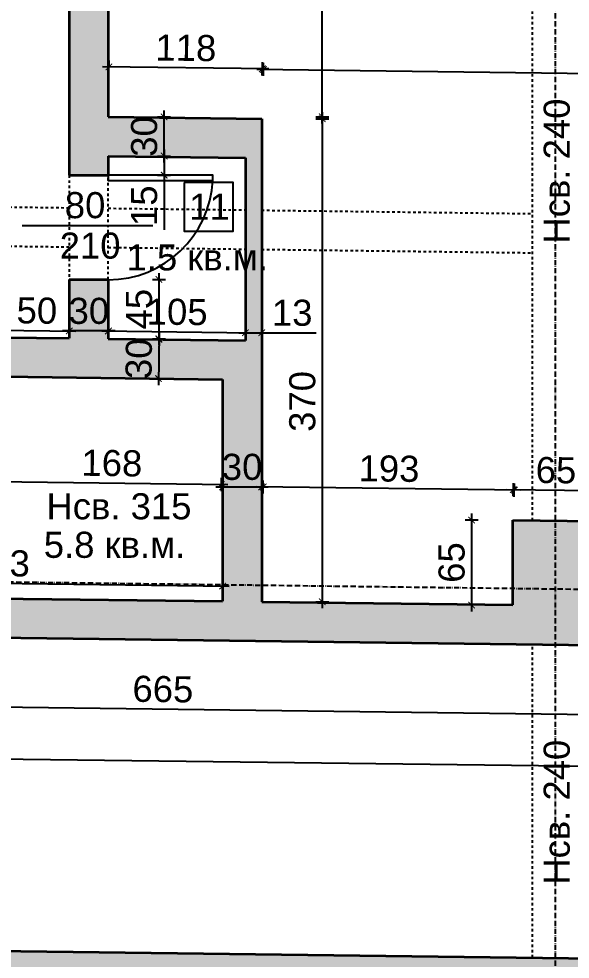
# Model space of a CAD drawing. Header units: inches. Extents: x -72385 to 39588, y -6525 to 66685.
# Drawn here: x -48796 to -48373, y 30176 to 30897 of the extents above; entities that cross this region are included whole.
import ezdxf

# ---------------------------------------------------------------- set-up
doc = ezdxf.new("R2010")
doc.units = ezdxf.units.IN
doc.header["$MEASUREMENT"] = 0
doc.linetypes.add('DashDot', pattern=[0.6, 0.4, -0.1, 0, -0.1])
doc.linetypes.add('Hidden', pattern=[0.4, 0.2, -0.2])
for name, color, linetype, lineweight in [('Врати', 251, 'Continuous', 25), ('Надписи Hсв', 252, 'Continuous', 25), ('Надписи врати', 252, 'Continuous', 25), ('Надписи коти вътрешни', 252, 'Continuous', 25), ('Надписи номера на пом.', 252, 'Continuous', 25), ('Надписи площ', 252, 'Continuous', 25), ('Оси', 252, 'DashDot', 25), ('Пунктир', 253, 'Hidden', 25), ('Разрезни линии', 7, 'Continuous', 35), ('Щрих стени', 254, 'Continuous', 25)]:
    doc.layers.add(name, color=color, linetype=linetype, lineweight=lineweight)
doc.styles.add('Arial Regular', font='arial.ttf')
doc.styles.get("Standard").update_dxf_attribs({"font": 'arial.ttf'})
doc.dimstyles.new('Annotative', dxfattribs={"dimscale": 0, "dimtxt": 20, "dimasz": 5, "dimexe": 5, "dimexo": 5, "dimgap": 5, "dimtad": 1, "dimdec": 0, "dimzin": 0, "dimdsep": 46, "dimtxsty": 'Standard', "dimblk": 'ARCHTICK', "dimcen": 5, "dimdle": 5, "dimadec": 0, "dimazin": 0, "dimtfac": 1, "dimtdec": 0, "dimtofl": 0, "dimtmove": 0, "dimatfit": 3, "dimldrblk": 'ARCHTICK', "dimfxl": 5, "dimfxlon": 1, "dimtolj": 1, "dimtzin": 0, "dimarcsym": 1})

# ---------------------------------------------------------------- blocks, each defined once
blk = doc.blocks.new('_ArchTick')
at = {"color": 0, "linetype": 'ByBlock', "const_width": 0.15}
blk.add_lwpolyline([(-0.5, -0.5), (0.5, 0.5)], dxfattribs=at)
blk = doc.blocks.new('*D4245')
at = {"layer": 'Defpoints', "color": 0, "ltscale": 50, "transparency": 16777216}
for p in [(-51367.34, 30185.32), (-47202.34, 30132.3), (-47203.44, 30045.66)]:
    blk.add_point(p, dxfattribs=at)
at = {"layer": 'Надписи коти вътрешни', "color": 0, "lineweight": -2, "ltscale": 50, "transparency": 16777216}
for p, q in [((-51373.44, 30098.74), (-47198.44, 30045.59)), ((-51368.38, 30103.68), (-51368.5, 30093.68)), ((-47203.38, 30050.66), (-47203.5, 30040.66))]:
    blk.add_line(p, q, dxfattribs=at)
at = {"layer": 'Надписи коти вътрешни', "color": 0, "lineweight": -2, "ltscale": 50, "transparency": 16777216, "xscale": 5, "yscale": 5, "zscale": 5}
for p, rotation in [((-51368.44, 30098.68), 179.2706286525389), ((-47203.44, 30045.66), 359.2706286525388)]:
    blk.add_blockref('_ArchTick', p, dxfattribs=dict(at, rotation=rotation))
at = {"layer": 'Надписи коти вътрешни', "color": 0, "ltscale": 50, "transparency": 16777216, "insert": (-49285.75, 30087.38), "char_height": 20, "attachment_point": 5, "rotation": 359.27063}
blk.add_mtext('\\A1;4165', dxfattribs=at)
blk = doc.blocks.new('*D147')
at = {"layer": 'Defpoints', "color": 0, "ltscale": 50, "transparency": 16777216}
for p in [(-48726.85, 30860.09), (-48727.34, 30821.76), (-48609.84, 30820.27)]:
    blk.add_point(p, dxfattribs=at)
at = {"layer": 'Надписи коти вътрешни', "color": 0, "lineweight": -2, "ltscale": 50, "transparency": 16777216}
for p, q in [((-48726.91, 30855.09), (-48726.79, 30865.09)), ((-48609.41, 30853.6), (-48609.29, 30863.6)), ((-48604.35, 30858.53), (-48731.85, 30860.16))]:
    blk.add_line(p, q, dxfattribs=at)
at = {"layer": 'Надписи коти вътрешни', "color": 0, "lineweight": -2, "ltscale": 50, "transparency": 16777216, "xscale": 5, "yscale": 5, "zscale": 5}
for p, rotation in [((-48726.85, 30860.09), 179.27062865254), ((-48609.35, 30858.6), 359.2706286525401)]:
    blk.add_blockref('_ArchTick', p, dxfattribs=dict(at, rotation=rotation))
at = {"layer": 'Надписи коти вътрешни', "color": 0, "ltscale": 50, "transparency": 16777216, "insert": (-48667.91, 30874.55), "char_height": 20, "attachment_point": 5, "rotation": 359.27063}
blk.add_mtext('\\A1;118', dxfattribs=at)
blk = doc.blocks.new('*D4030')
at = {"layer": 'Defpoints', "color": 0, "ltscale": 50, "transparency": 16777216}
for p in [(-47565.96, 30844.92), (-48609.84, 30750.26), (-47567.34, 30736.99)]:
    blk.add_point(p, dxfattribs=at)
at = {"layer": 'Надписи коти вътрешни', "color": 0, "lineweight": -2, "ltscale": 50, "transparency": 16777216}
for p, q in [((-48608.53, 30853.19), (-48608.4, 30863.19)), ((-48613.46, 30858.25), (-47560.96, 30844.85)), ((-47566.03, 30839.92), (-47565.9, 30849.91))]:
    blk.add_line(p, q, dxfattribs=at)
at = {"layer": 'Надписи коти вътрешни', "color": 0, "lineweight": -2, "ltscale": 50, "transparency": 16777216, "xscale": 5, "yscale": 5, "zscale": 5}
for p, rotation in [((-48608.46, 30858.19), 179.2706286525388), ((-47565.96, 30844.92), 359.2706286525388)]:
    blk.add_blockref('_ArchTick', p, dxfattribs=dict(at, rotation=rotation))
at = {"layer": 'Надписи коти вътрешни', "color": 0, "ltscale": 50, "transparency": 16777216, "insert": (-48087.02, 30866.77), "char_height": 20, "attachment_point": 5, "rotation": 359.27063}
blk.add_mtext('\\A1;1043', dxfattribs=at)
blk = doc.blocks.new('*D7154')
at = {"layer": 'Defpoints', "color": 0, "ltscale": 50, "transparency": 16777216}
for p in [(-48609.84, 30820.27), (-48609.84, 30450.24), (-48563.39, 30450.24)]:
    blk.add_point(p, dxfattribs=at)
at = {"layer": 'Надписи коти вътрешни', "color": 0, "lineweight": -2, "ltscale": 50, "transparency": 16777216}
for p, q in [((-48568.39, 30820.27), (-48558.39, 30820.27)), ((-48563.39, 30825.27), (-48563.39, 30445.24)), ((-48568.39, 30450.24), (-48558.39, 30450.24))]:
    blk.add_line(p, q, dxfattribs=at)
at = {"layer": 'Надписи коти вътрешни', "color": 0, "lineweight": -2, "ltscale": 50, "transparency": 16777216, "xscale": 5, "yscale": 5, "zscale": 5}
for p, rotation in [((-48563.39, 30820.27), 90), ((-48563.39, 30450.24), 270)]:
    blk.add_blockref('_ArchTick', p, dxfattribs=dict(at, rotation=rotation))
at = {"layer": 'Надписи коти вътрешни', "color": 0, "ltscale": 50, "transparency": 16777216, "insert": (-48578.61, 30603.73), "char_height": 20, "attachment_point": 5, "rotation": 90}
blk.add_mtext('\\A1;370', dxfattribs=at)
blk = doc.blocks.new('*D7151')
at = {"layer": 'Defpoints', "color": 0, "ltscale": 50, "transparency": 16777216}
for p in [(-48807.34, 30652.77), (-48757.27, 30657.72), (-48757.34, 30652.13)]:
    blk.add_point(p, dxfattribs=at)
at = {"layer": 'Надписи коти вътрешни', "color": 0, "lineweight": -2, "ltscale": 50, "transparency": 16777216}
for p, q in [((-48807.27, 30657.77), (-48807.2, 30663.36)), ((-48757.27, 30657.13), (-48757.2, 30662.72)), ((-48812.27, 30658.42), (-48752.27, 30657.66))]:
    blk.add_line(p, q, dxfattribs=at)
at = {"layer": 'Надписи коти вътрешни', "color": 0, "lineweight": -2, "ltscale": 50, "transparency": 16777216, "xscale": 5, "yscale": 5, "zscale": 5}
for p, rotation in [((-48807.27, 30658.36), 179.2706286525423), ((-48757.27, 30657.72), 359.2706286525423)]:
    blk.add_blockref('_ArchTick', p, dxfattribs=dict(at, rotation=rotation))
at = {"layer": 'Надписи коти вътрешни', "color": 0, "ltscale": 50, "transparency": 16777216, "insert": (-48782.07, 30673.25), "char_height": 20, "attachment_point": 5, "rotation": 359.27063}
blk.add_mtext('\\A1;50', dxfattribs=at)
blk = doc.blocks.new('*D4026')
at = {"layer": 'Defpoints', "color": 0, "ltscale": 50, "transparency": 16777216}
for p in [(-48727.34, 30697.14), (-48727.34, 30651.75), (-48688.57, 30651.75)]:
    blk.add_point(p, dxfattribs=at)
at = {"layer": 'Надписи коти вътрешни', "color": 0, "lineweight": -2, "ltscale": 50, "transparency": 16777216}
for p, q in [((-48693.57, 30697.14), (-48683.57, 30697.14)), ((-48688.57, 30702.14), (-48688.57, 30646.75)), ((-48693.57, 30651.75), (-48683.57, 30651.75))]:
    blk.add_line(p, q, dxfattribs=at)
at = {"layer": 'Надписи коти вътрешни', "color": 0, "lineweight": -2, "ltscale": 50, "transparency": 16777216, "xscale": 5, "yscale": 5, "zscale": 5}
for p, rotation in [((-48688.57, 30697.14), 90), ((-48688.57, 30651.75), 270)]:
    blk.add_blockref('_ArchTick', p, dxfattribs=dict(at, rotation=rotation))
at = {"layer": 'Надписи коти вътрешни', "color": 0, "ltscale": 50, "transparency": 16777216, "insert": (-48703.74, 30674.44), "char_height": 20, "attachment_point": 5, "rotation": 90}
blk.add_mtext('\\A1;45', dxfattribs=at)
blk = doc.blocks.new('*D4250')
at = {"layer": 'Defpoints', "color": 0, "ltscale": 50, "transparency": 16777216}
for p in [(-48727.34, 30791.76), (-48727.34, 30777.14), (-48684.59, 30777.14)]:
    blk.add_point(p, dxfattribs=at)
at = {"layer": 'Надписи коти вътрешни', "color": 0, "lineweight": -2, "ltscale": 50, "transparency": 16777216}
for p, q in [((-48684.59, 30796.76), (-48684.59, 30777.14)), ((-48689.59, 30791.76), (-48679.59, 30791.76)), ((-48689.59, 30777.14), (-48679.59, 30777.14)), ((-48684.59, 30777.14), (-48684.59, 30735.22))]:
    blk.add_line(p, q, dxfattribs=at)
at = {"layer": 'Надписи коти вътрешни', "color": 0, "lineweight": -2, "ltscale": 50, "transparency": 16777216, "xscale": 5, "yscale": 5, "zscale": 5}
for p, rotation in [((-48684.59, 30791.76), 89.99206027950532), ((-48684.59, 30777.14), 269.9920602795054)]:
    blk.add_blockref('_ArchTick', p, dxfattribs=dict(at, rotation=rotation))
at = {"layer": 'Надписи коти вътрешни', "color": 0, "ltscale": 50, "transparency": 16777216, "insert": (-48699.8, 30753.68), "char_height": 20, "attachment_point": 5, "rotation": 89.99206}
blk.add_mtext('\\A1;15', dxfattribs=at)
blk = doc.blocks.new('*D4251')
at = {"layer": 'Defpoints', "color": 0, "ltscale": 50, "transparency": 16777216}
for p in [(-48622.26, 30656.39), (-48727.34, 30651.75), (-48622.34, 30650.41)]:
    blk.add_point(p, dxfattribs=at)
at = {"layer": 'Надписи коти вътрешни', "color": 0, "lineweight": -2, "ltscale": 50, "transparency": 16777216}
for p, q in [((-48727.27, 30656.75), (-48727.2, 30662.72)), ((-48622.27, 30655.41), (-48622.2, 30661.39)), ((-48732.26, 30657.79), (-48617.26, 30656.32))]:
    blk.add_line(p, q, dxfattribs=at)
at = {"layer": 'Надписи коти вътрешни', "color": 0, "lineweight": -2, "ltscale": 50, "transparency": 16777216, "xscale": 5, "yscale": 5, "zscale": 5}
for p, rotation in [((-48727.26, 30657.72), 179.2706286525382), ((-48622.26, 30656.39), 359.2706286525382)]:
    blk.add_blockref('_ArchTick', p, dxfattribs=dict(at, rotation=rotation))
at = {"layer": 'Надписи коти вътрешни', "color": 0, "ltscale": 50, "transparency": 16777216, "insert": (-48674.57, 30672.26), "char_height": 20, "attachment_point": 5, "rotation": 359.27063}
blk.add_mtext('\\A1;105', dxfattribs=at)
blk = doc.blocks.new('*D149')
at = {"layer": 'Defpoints', "color": 0, "ltscale": 50, "transparency": 16777216}
for p in [(-48727.34, 31031.78), (-48563.39, 31031.78), (-48727.34, 30821.76)]:
    blk.add_point(p, dxfattribs=at)
at = {"layer": 'Надписи коти вътрешни', "color": 0, "lineweight": -2, "ltscale": 50, "transparency": 16777216}
for p, q in [((-48563.39, 30816.76), (-48563.39, 31036.78)), ((-48568.39, 31031.78), (-48558.39, 31031.78)), ((-48568.39, 30821.76), (-48558.39, 30821.76))]:
    blk.add_line(p, q, dxfattribs=at)
at = {"layer": 'Надписи коти вътрешни', "color": 0, "lineweight": -2, "ltscale": 50, "transparency": 16777216, "xscale": 5, "yscale": 5, "zscale": 5}
for p, rotation in [((-48563.39, 31031.78), 90), ((-48563.39, 30821.76), 270)]:
    blk.add_blockref('_ArchTick', p, dxfattribs=dict(at, rotation=rotation))
at = {"layer": 'Надписи коти вътрешни', "color": 0, "ltscale": 50, "transparency": 16777216, "insert": (-48578.61, 30926.77), "char_height": 20, "attachment_point": 5, "rotation": 90}
blk.add_mtext('\\A1;210', dxfattribs=at)
blk = doc.blocks.new('*D4254')
at = {"layer": 'Defpoints', "color": 0, "ltscale": 50, "transparency": 16777216}
for p in [(-48639.69, 30462.29), (-48982.34, 30454.98), (-48639.84, 30450.62)]:
    blk.add_point(p, dxfattribs=at)
at = {"layer": 'Надписи коти вътрешни', "color": 0, "lineweight": -2, "ltscale": 50, "transparency": 16777216}
for p, q in [((-48987.19, 30466.71), (-48634.69, 30462.23)), ((-48982.25, 30461.65), (-48982.13, 30471.65)), ((-48639.75, 30457.29), (-48639.63, 30467.29))]:
    blk.add_line(p, q, dxfattribs=at)
at = {"layer": 'Надписи коти вътрешни', "color": 0, "lineweight": -2, "ltscale": 50, "transparency": 16777216, "xscale": 5, "yscale": 5, "zscale": 5}
for p, rotation in [((-48982.19, 30466.65), 179.2706286525398), ((-48639.69, 30462.29), 359.2706286525399)]:
    blk.add_blockref('_ArchTick', p, dxfattribs=dict(at, rotation=rotation))
at = {"layer": 'Надписи коти вътрешни', "color": 0, "ltscale": 50, "transparency": 16777216, "insert": (-48810.75, 30479.69), "char_height": 20, "attachment_point": 5, "rotation": 359.27063}
blk.add_mtext('\\A1;343', dxfattribs=at)
blk = doc.blocks.new('*D4029')
at = {"layer": 'Defpoints', "color": 0, "ltscale": 50, "transparency": 16777216}
for p in [(-48807.72, 30622.77), (-48639.84, 30620.63), (-48640.86, 30540.1)]:
    blk.add_point(p, dxfattribs=at)
at = {"layer": 'Надписи коти вътрешни', "color": 0, "lineweight": -2, "ltscale": 50, "transparency": 16777216}
for p, q in [((-48808.68, 30547.23), (-48808.81, 30537.23)), ((-48640.8, 30545.09), (-48640.93, 30535.1)), ((-48813.74, 30542.3), (-48635.86, 30540.03))]:
    blk.add_line(p, q, dxfattribs=at)
at = {"layer": 'Надписи коти вътрешни', "color": 0, "lineweight": -2, "ltscale": 50, "transparency": 16777216, "xscale": 5, "yscale": 5, "zscale": 5}
for p, rotation in [((-48808.74, 30542.23), 179.2706286525382), ((-48640.86, 30540.1), 359.2706286525382)]:
    blk.add_blockref('_ArchTick', p, dxfattribs=dict(at, rotation=rotation))
at = {"layer": 'Надписи коти вътрешни', "color": 0, "ltscale": 50, "transparency": 16777216, "insert": (-48724.61, 30556.37), "char_height": 20, "attachment_point": 5, "rotation": 359.27063}
blk.add_mtext('\\A1;168', dxfattribs=at)
blk = doc.blocks.new('*D4014')
at = {"layer": 'Defpoints', "color": 0, "ltscale": 50, "transparency": 16777216}
for p in [(-49017.34, 30425.42), (-48352.72, 30416.96), (-48353.4, 30363.74)]:
    blk.add_point(p, dxfattribs=at)
at = {"layer": 'Надписи коти вътрешни', "color": 0, "lineweight": -2, "ltscale": 50, "transparency": 16777216}
for p, q in [((-49023.01, 30372.27), (-48348.4, 30363.68)), ((-49017.95, 30377.2), (-49018.08, 30367.2)), ((-48353.33, 30368.74), (-48353.46, 30358.74))]:
    blk.add_line(p, q, dxfattribs=at)
at = {"layer": 'Надписи коти вътрешни', "color": 0, "lineweight": -2, "ltscale": 50, "transparency": 16777216, "xscale": 5, "yscale": 5, "zscale": 5}
for p, rotation in [((-49018.01, 30372.2), 179.2706286525355), ((-48353.4, 30363.74), 359.2706286525356)]:
    blk.add_blockref('_ArchTick', p, dxfattribs=dict(at, rotation=rotation))
at = {"layer": 'Надписи коти вътрешни', "color": 0, "ltscale": 50, "transparency": 16777216, "insert": (-48685.51, 30383.18), "char_height": 20, "attachment_point": 5, "rotation": 359.27063}
blk.add_mtext('\\A1;665', dxfattribs=at)
blk = doc.blocks.new('*D4256')
at = {"layer": 'Defpoints', "color": 0, "ltscale": 50, "transparency": 16777216}
for p in [(-49017.34, 30425.42), (-47202.34, 30402.32), (-47203.52, 30309.46)]:
    blk.add_point(p, dxfattribs=at)
at = {"layer": 'Надписи коти вътрешни', "color": 0, "lineweight": -2, "ltscale": 50, "transparency": 16777216}
for p, q in [((-49018.46, 30337.56), (-49018.58, 30327.57)), ((-49023.52, 30332.63), (-47198.52, 30309.4)), ((-47203.46, 30314.46), (-47203.58, 30304.46))]:
    blk.add_line(p, q, dxfattribs=at)
at = {"layer": 'Надписи коти вътрешни', "color": 0, "lineweight": -2, "ltscale": 50, "transparency": 16777216, "xscale": 5, "yscale": 5, "zscale": 5}
for p, rotation in [((-49018.52, 30332.57), 179.2706286525383), ((-47203.52, 30309.46), 359.2706286525383)]:
    blk.add_blockref('_ArchTick', p, dxfattribs=dict(at, rotation=rotation))
at = {"layer": 'Надписи коти вътрешни', "color": 0, "ltscale": 50, "transparency": 16777216, "insert": (-48110.83, 30336.22), "char_height": 20, "attachment_point": 5, "rotation": 359.27063}
blk.add_mtext('\\A1;1815', dxfattribs=at)
blk = doc.blocks.new('*D164')
at = {"layer": 'Defpoints', "color": 0, "ltscale": 50, "transparency": 16777216}
for p in [(-48417.34, 30512.79), (-48449.01, 30447.79), (-48417.34, 30447.79)]:
    blk.add_point(p, dxfattribs=at)
at = {"layer": 'Надписи коти вътрешни', "color": 0, "lineweight": -2, "ltscale": 50, "transparency": 16777216}
for p, q in [((-48449.01, 30517.79), (-48449.01, 30442.79)), ((-48444.01, 30512.79), (-48454.01, 30512.79)), ((-48444.01, 30447.79), (-48454.01, 30447.79))]:
    blk.add_line(p, q, dxfattribs=at)
at = {"layer": 'Надписи коти вътрешни', "color": 0, "lineweight": -2, "ltscale": 50, "transparency": 16777216, "xscale": 5, "yscale": 5, "zscale": 5}
for p, rotation in [((-48449.01, 30512.79), 90), ((-48449.01, 30447.79), 270)]:
    blk.add_blockref('_ArchTick', p, dxfattribs=dict(at, rotation=rotation))
at = {"layer": 'Надписи коти вътрешни', "color": 0, "ltscale": 50, "transparency": 16777216, "insert": (-48464.22, 30480.29), "char_height": 20, "attachment_point": 5, "rotation": 90}
blk.add_mtext('\\A1;65', dxfattribs=at)
blk = doc.blocks.new('*D165')
at = {"layer": 'Defpoints', "color": 0, "ltscale": 50, "transparency": 16777216}
for p in [(-48352.04, 30535.32), (-48417.34, 30512.79), (-48352.34, 30511.97)]:
    blk.add_point(p, dxfattribs=at)
at = {"layer": 'Надписи коти вътрешни', "color": 0, "lineweight": -2, "ltscale": 50, "transparency": 16777216}
for p, q in [((-48417.1, 30531.14), (-48416.98, 30541.14)), ((-48352.1, 30530.32), (-48351.98, 30540.32)), ((-48422.04, 30536.21), (-48347.04, 30535.25))]:
    blk.add_line(p, q, dxfattribs=at)
at = {"layer": 'Надписи коти вътрешни', "color": 0, "lineweight": -2, "ltscale": 50, "transparency": 16777216, "xscale": 5, "yscale": 5, "zscale": 5}
for p, rotation in [((-48417.04, 30536.14), 179.270628652543), ((-48352.04, 30535.32), 359.2706286525431)]:
    blk.add_blockref('_ArchTick', p, dxfattribs=dict(at, rotation=rotation))
at = {"layer": 'Надписи коти вътрешни', "color": 0, "ltscale": 50, "transparency": 16777216, "insert": (-48384.35, 30550.94), "char_height": 20, "attachment_point": 5, "rotation": 359.27063}
blk.add_mtext('\\A1;65', dxfattribs=at)
blk = doc.blocks.new('*D166')
at = {"layer": 'Defpoints', "color": 0, "ltscale": 50, "transparency": 16777216}
for p in [(-48608.72, 30538.19), (-48609.84, 30450.24), (-48417.34, 30447.79)]:
    blk.add_point(p, dxfattribs=at)
at = {"layer": 'Надписи коти вътрешни', "color": 0, "lineweight": -2, "ltscale": 50, "transparency": 16777216}
for p, q in [((-48411.22, 30535.68), (-48613.72, 30538.26)), ((-48608.78, 30533.19), (-48608.65, 30543.19)), ((-48416.28, 30530.74), (-48416.15, 30540.74))]:
    blk.add_line(p, q, dxfattribs=at)
at = {"layer": 'Надписи коти вътрешни', "color": 0, "lineweight": -2, "ltscale": 50, "transparency": 16777216, "xscale": 5, "yscale": 5, "zscale": 5}
for p, rotation in [((-48608.72, 30538.19), 179.2706286525392), ((-48416.22, 30535.74), 359.2706286525392)]:
    blk.add_blockref('_ArchTick', p, dxfattribs=dict(at, rotation=rotation))
at = {"layer": 'Надписи коти вътрешни', "color": 0, "ltscale": 50, "transparency": 16777216, "insert": (-48512.27, 30552.18), "char_height": 20, "attachment_point": 5, "rotation": 359.27063}
blk.add_mtext('\\A1;193', dxfattribs=at)
blk = doc.blocks.new('*D7147')
at = {"layer": 'Defpoints', "color": 0, "ltscale": 10, "transparency": 16777216}
for p in [(-48639.84, 30559.38), (-48609.84, 30559.38), (-48609.84, 30538.26)]:
    blk.add_point(p, dxfattribs=at)
at = {"layer": 'Надписи коти вътрешни', "color": 0, "lineweight": -2, "ltscale": 10, "transparency": 16777216}
for p, q in [((-48644.84, 30538.26), (-48604.84, 30538.26)), ((-48639.84, 30543.26), (-48639.84, 30533.26)), ((-48609.84, 30543.26), (-48609.84, 30533.26))]:
    blk.add_line(p, q, dxfattribs=at)
at = {"layer": 'Надписи коти вътрешни', "color": 0, "lineweight": -2, "ltscale": 10, "transparency": 16777216, "xscale": 5, "yscale": 5, "zscale": 5, "rotation": 180}
blk.add_blockref('_ArchTick', (-48639.84, 30538.26), dxfattribs=at)
at = {"layer": 'Надписи коти вътрешни', "color": 0, "lineweight": -2, "ltscale": 10, "transparency": 16777216, "xscale": 5, "yscale": 5, "zscale": 5}
blk.add_blockref('_ArchTick', (-48609.84, 30538.26), dxfattribs=at)
at = {"layer": 'Надписи коти вътрешни', "color": 0, "ltscale": 10, "transparency": 16777216, "insert": (-48624.84, 30553.47), "char_height": 20, "attachment_point": 5}
blk.add_mtext('\\A1;30', dxfattribs=at)
blk = doc.blocks.new('*D7148')
at = {"layer": 'Defpoints', "color": 0, "ltscale": 10, "transparency": 16777216}
for p in [(-48727.34, 30821.76), (-48684.59, 30821.76), (-48727.34, 30791.76)]:
    blk.add_point(p, dxfattribs=at)
at = {"layer": 'Надписи коти вътрешни', "color": 0, "lineweight": -2, "ltscale": 10, "transparency": 16777216}
for p, q in [((-48684.59, 30786.76), (-48684.59, 30826.76)), ((-48689.59, 30821.76), (-48679.59, 30821.76)), ((-48689.59, 30791.76), (-48679.59, 30791.76))]:
    blk.add_line(p, q, dxfattribs=at)
at = {"layer": 'Надписи коти вътрешни', "color": 0, "lineweight": -2, "ltscale": 10, "transparency": 16777216, "xscale": 5, "yscale": 5, "zscale": 5}
for p, rotation in [((-48684.59, 30821.76), 90), ((-48684.59, 30791.76), 270)]:
    blk.add_blockref('_ArchTick', p, dxfattribs=dict(at, rotation=rotation))
at = {"layer": 'Надписи коти вътрешни', "color": 0, "ltscale": 10, "transparency": 16777216, "insert": (-48699.8, 30806.76), "char_height": 20, "attachment_point": 5, "rotation": 90}
blk.add_mtext('\\A1;30', dxfattribs=at)
blk = doc.blocks.new('*D7149')
at = {"layer": 'Defpoints', "color": 0, "ltscale": 10, "transparency": 16777216}
for p in [(-48727.34, 30651.75), (-48727.72, 30621.75), (-48688.89, 30621.26)]:
    blk.add_point(p, dxfattribs=at)
at = {"layer": 'Надписи коти вътрешни', "color": 0, "lineweight": -2, "ltscale": 10, "transparency": 16777216}
for p, q in [((-48688.45, 30656.26), (-48688.96, 30616.26)), ((-48693.51, 30651.32), (-48683.51, 30651.19)), ((-48693.89, 30621.32), (-48683.89, 30621.19))]:
    blk.add_line(p, q, dxfattribs=at)
at = {"layer": 'Надписи коти вътрешни', "color": 0, "lineweight": -2, "ltscale": 10, "transparency": 16777216, "xscale": 5, "yscale": 5, "zscale": 5}
for p, rotation in [((-48688.51, 30651.26), 89.27062865253532), ((-48688.89, 30621.26), 269.2706286525353)]:
    blk.add_blockref('_ArchTick', p, dxfattribs=dict(at, rotation=rotation))
at = {"layer": 'Надписи коти вътрешни', "color": 0, "ltscale": 10, "transparency": 16777216, "insert": (-48703.92, 30636.45), "char_height": 20, "attachment_point": 5, "rotation": 89.27063}
blk.add_mtext('\\A1;30', dxfattribs=at)
blk = doc.blocks.new('*D7150')
at = {"layer": 'Defpoints', "color": 0, "ltscale": 10, "transparency": 16777216}
for p in [(-48757.34, 30662.72), (-48727.2, 30662.72), (-48757.34, 30657.79)]:
    blk.add_point(p, dxfattribs=at)
at = {"layer": 'Надписи коти вътрешни', "color": 0, "lineweight": -2, "ltscale": 10, "transparency": 16777216}
for p, q in [((-48722.2, 30657.79), (-48762.34, 30657.79)), ((-48757.34, 30657.79), (-48757.34, 30652.79)), ((-48727.2, 30657.79), (-48727.2, 30652.79))]:
    blk.add_line(p, q, dxfattribs=at)
at = {"layer": 'Надписи коти вътрешни', "color": 0, "lineweight": -2, "ltscale": 10, "transparency": 16777216, "xscale": 5, "yscale": 5, "zscale": 5, "rotation": 180}
blk.add_blockref('_ArchTick', (-48757.34, 30657.79), dxfattribs=at)
at = {"layer": 'Надписи коти вътрешни', "color": 0, "lineweight": -2, "ltscale": 10, "transparency": 16777216, "xscale": 5, "yscale": 5, "zscale": 5}
blk.add_blockref('_ArchTick', (-48727.2, 30657.79), dxfattribs=at)
at = {"layer": 'Надписи коти вътрешни', "color": 0, "ltscale": 10, "transparency": 16777216, "insert": (-48742.27, 30673), "char_height": 20, "attachment_point": 5}
blk.add_mtext('\\A1;30', dxfattribs=at)
blk = doc.blocks.new('*D7153')
at = {"layer": 'Defpoints', "color": 0, "ltscale": 10, "transparency": 16777216}
for p in [(-48609.84, 30656.32), (-48622.34, 30650.41), (-48609.84, 30650.41)]:
    blk.add_point(p, dxfattribs=at)
at = {"layer": 'Надписи коти вътрешни', "color": 0, "lineweight": -2, "ltscale": 10, "transparency": 16777216}
for p, q in [((-48622.34, 30655.41), (-48622.34, 30661.32)), ((-48609.84, 30655.41), (-48609.84, 30661.32)), ((-48627.34, 30656.32), (-48609.84, 30656.32)), ((-48609.84, 30656.32), (-48568.07, 30656.32))]:
    blk.add_line(p, q, dxfattribs=at)
at = {"layer": 'Надписи коти вътрешни', "color": 0, "lineweight": -2, "ltscale": 10, "transparency": 16777216, "xscale": 5, "yscale": 5, "zscale": 5, "rotation": 180}
blk.add_blockref('_ArchTick', (-48622.34, 30656.32), dxfattribs=at)
at = {"layer": 'Надписи коти вътрешни', "color": 0, "lineweight": -2, "ltscale": 10, "transparency": 16777216, "xscale": 5, "yscale": 5, "zscale": 5}
blk.add_blockref('_ArchTick', (-48609.84, 30656.32), dxfattribs=at)
at = {"layer": 'Надписи коти вътрешни', "color": 0, "ltscale": 10, "transparency": 16777216, "insert": (-48586.45, 30671.54), "char_height": 20, "attachment_point": 5}
blk.add_mtext('\\A1;13', dxfattribs=at)

msp = doc.modelspace()

# ---------------------------------------------------------------- hatches: boundary and pattern name
at = {"layer": 'Щрих стени', "ltscale": 10}
h = msp.add_hatch(color=256, dxfattribs=at)
h.dxf.hatch_style = 1
h.paths.add_polyline_path([(-50167.34, 31065.12), (-50134.82, 31064.7), (-50134.38, 31099.7), (-50234.39, 31100.97), (-50234.84, 31065.98), (-50202.34, 31065.56), (-50202.34, 31035.56), (-50197.34, 31035.5), (-50197.34, 30530.45), (-50232.34, 30530.9), (-50232.34, 30470.89), (-50752.34, 30477.51), (-50752.34, 30537.52), (-50817.34, 30538.35), (-50817.34, 30478.34), (-51347.34, 30485.09), (-51347.34, 30540.09), (-51367.34, 30540.35), (-51367.34, 30552.85), (-51397.34, 30552.85), (-51397.34, 30540.73), (-51402.34, 30540.79), (-51402.34, 30513.29), (-51416.96, 30513.48), (-51417.34, 30483.48), (-51397.34, 30483.23), (-51397.34, 30175.7), (-51367.34, 30175.7), (-51367.34, 30185.32), (-51222.34, 30183.47), (-51221.96, 30213.47), (-51367.34, 30215.32), (-51367.34, 30455.34), (-51097.34, 30451.9), (-51097.34, 30211.88), (-51121.96, 30212.2), (-51122.34, 30182.2), (-51042.34, 30181.18), (-51041.96, 30211.18), (-51067.34, 30211.5), (-51067.34, 30451.52), (-50797.34, 30448.08), (-50797.34, 30208.06), (-50941.96, 30209.91), (-50942.34, 30179.91), (-50667.34, 30176.41), (-50666.96, 30206.4), (-50767.34, 30207.68), (-50767.34, 30447.7), (-50497.34, 30444.26), (-50497.34, 30359.26), (-50467.34, 30359.26), (-50467.34, 30431.38), (-50197.34, 30427.94), (-50197.34, 30212.93), (-50467.34, 30216.36), (-50467.34, 30289.25), (-50497.34, 30289.25), (-50497.34, 30204.25), (-50566.96, 30205.13), (-50567.34, 30175.13), (-47202.34, 30132.3), (-47202.34, 30057.29), (-47139.84, 30057.29), (-47139.84, 30131.5), (-46899.84, 30128.44), (-46899.46, 30158.44), (-46924.84, 30158.77), (-46924.84, 30229.15), (-46954.84, 30229.15), (-46954.84, 30159.15), (-47139.84, 30161.5), (-47139.84, 30232.3), (-47202.34, 30232.3), (-47202.34, 30162.3), (-49017.34, 30185.4), (-49017.34, 30225.79), (-49047.34, 30225.79), (-49047.34, 30185.79), (-50167.34, 30200.04)])
h.paths.add_polyline_path([(-50434.38, 31103.52), (-50534.39, 31104.79), (-50534.84, 31069.79), (-50434.82, 31068.52)])
h.paths.add_polyline_path([(-50734.38, 31107.34), (-50834.39, 31108.61), (-50834.84, 31073.61), (-50802.34, 31073.2), (-50802.34, 31043.2), (-50767.34, 31042.75), (-50767.34, 31072.75), (-50734.82, 31072.34)])
h.paths.add_polyline_path([(-51034.38, 31111.16), (-51134.39, 31112.43), (-51134.84, 31077.43), (-51034.82, 31076.16)])
h = msp.add_hatch(color=256, dxfattribs=at)
h.dxf.hatch_style = 1
h.paths.add_polyline_path([(-46804.39, 31057.31), (-46904.39, 31058.58), (-46904.84, 31023.58), (-46804.84, 31022.31)])
h.paths.add_polyline_path([(-47104.39, 31061.13), (-47234.39, 31062.78), (-47234.84, 31027.78), (-47202.34, 31027.37), (-47202.34, 30732.34), (-47431.96, 30735.27), (-47432.34, 30705.27), (-47202.34, 30702.34), (-47202.34, 30642.34), (-47139.84, 30642.34), (-47139.84, 30996.57), (-47137.34, 30996.54), (-47137.34, 31026.54), (-47104.84, 31026.13)])
h.paths.add_polyline_path([(-47434.39, 31065.33), (-47566.89, 31067.01), (-47567.34, 31032.02), (-47567.34, 30612.04), (-47537.34, 30612.04), (-47537.34, 30706.61), (-47512.34, 30706.29), (-47511.96, 30736.29), (-47537.34, 30736.61), (-47537.34, 31031.63), (-47434.84, 31030.33)], flags=17)
h.paths.add_polyline_path([(-47766.88, 31069.56), (-47834.39, 31070.42), (-47834.84, 31035.42), (-47802.34, 31035.01), (-47802.34, 31005.01), (-47767.34, 31004.56), (-47767.34, 31034.56)], flags=17)
h.paths.add_polyline_path([(-48034.39, 31072.96), (-48134.39, 31074.24), (-48134.84, 31039.24), (-48034.84, 31037.97)], flags=17)
h.paths.add_polyline_path([(-48334.39, 31076.78), (-48434.39, 31078.06), (-48434.84, 31043.06), (-48402.34, 31042.65), (-48402.34, 31012.64), (-48367.34, 31012.2), (-48367.34, 31042.2), (-48334.84, 31041.79)], flags=17)
h.paths.add_polyline_path([(-48634.39, 31080.6), (-48761.72, 31082.22), (-48762.16, 31047.23), (-48757.34, 31047.17), (-48757.34, 30777.14), (-48727.34, 30777.14), (-48727.34, 30791.76), (-48622.34, 30790.43), (-48622.34, 30650.41), (-48727.34, 30651.75), (-48727.34, 30697.14), (-48757.34, 30697.14), (-48757.34, 30652.13), (-48807.34, 30652.77), (-48807.72, 30622.77), (-48639.84, 30620.63), (-48639.84, 30450.62), (-48982.34, 30454.98), (-48982.34, 30515.81), (-49047.34, 30515.81), (-49047.34, 30385.8), (-49017.34, 30385.8), (-49017.34, 30425.42), (-47202.34, 30402.32), (-47202.34, 30392.32), (-47139.84, 30392.32), (-47139.84, 30444.03), (-47109.84, 30443.64), (-47109.84, 30473.65), (-47139.84, 30474.03), (-47139.84, 30542.33), (-47202.34, 30542.33), (-47202.34, 30432.32), (-47537.34, 30436.58), (-47537.34, 30512.04), (-47567.34, 30512.04), (-47567.34, 30436.97), (-47752.34, 30439.32), (-47752.34, 30504.33), (-47817.34, 30505.15), (-47817.34, 30470.15), (-47837.34, 30470.41), (-47837.34, 30440.4), (-48352.34, 30446.96), (-48352.34, 30511.97), (-48417.34, 30512.79), (-48417.34, 30447.79), (-48609.84, 30450.24), (-48609.84, 30820.27), (-48727.34, 30821.76), (-48727.34, 31046.78), (-48634.84, 31045.61)])
h.paths.add_polyline_path([(-48887.34, 30653.79), (-48967.34, 30654.81), (-48967.34, 31049.84), (-48962.15, 31049.77), (-48961.7, 31084.77), (-49034.39, 31085.7), (-49034.84, 31050.7), (-49022.34, 31050.54), (-49022.34, 31020.54), (-48997.34, 31020.22), (-48997.34, 30655.19), (-49047.34, 30655.82), (-49047.34, 30615.82), (-48982.34, 30615.82), (-48982.34, 30624.99), (-48887.72, 30623.79)])
h.paths.add_polyline_path([(-49234.38, 31088.24), (-49334.39, 31089.51), (-49334.84, 31054.52), (-49234.82, 31053.24)])
h.paths.add_polyline_path([(-49534.38, 31092.06), (-49634.39, 31093.33), (-49634.84, 31058.34), (-49602.34, 31057.92), (-49602.34, 31027.92), (-49567.34, 31027.47), (-49567.34, 31057.48), (-49534.82, 31057.06)])
h.paths.add_polyline_path([(-49834.38, 31095.88), (-49934.39, 31097.15), (-49934.84, 31062.16), (-49834.82, 31060.88)])
h.paths.add_polyline_path([(-49552.34, 30522.24), (-49617.34, 30523.07), (-49617.34, 30503.07), (-49637.34, 30503.32), (-49637.34, 30453.32), (-49617.34, 30453.06), (-49617.34, 30433.06), (-49552.34, 30432.23)])

# ---------------------------------------------------------------- linework, layer by layer
at = {"layer": 'Врати', "ltscale": 50}
msp.add_lwpolyline([(-48727.34, 30777.14), (-48727.34, 30773.13), (-48647.17, 30773.13), (-48647.17, 30777.14)], close=True, dxfattribs=at)
msp.add_arc((-48727.34, 30777.14), 80.17, 270, 357.13402, dxfattribs=at)
at = {"layer": 'Надписи врати', "ltscale": 50}
msp.add_line((-48793.24, 30738.64), (-48693.24, 30738.64), dxfattribs=at)
at = {"layer": 'Надписи номера на пом.', "ltscale": 50}
msp.add_lwpolyline([(-48669.24, 30771.61), (-48669.24, 30734.11), (-48631.74, 30734.11), (-48631.74, 30771.61)], close=True, dxfattribs=at)
at = {"layer": 'Оси', "ltscale": 10}
for p, q in [((-48384.84, 31559.97), (-48384.84, 28759.74)), ((-39839.84, 30351.09), (-52799.84, 30516.08))]:
    msp.add_line(p, q, dxfattribs=at)
at = {"layer": 'Пунктир', "ltscale": 10}
for p, q in [((-48402.34, 30512.6), (-48402.34, 31012.64)), ((-48757.34, 30777.14), (-48757.34, 30697.14)), ((-48727.34, 30697.14), (-48727.34, 30777.14)), ((-48967.34, 30754.81), (-48757.34, 30752.14)), ((-48727.34, 30751.76), (-48622.34, 30750.42)), ((-48609.84, 30750.26), (-48402.34, 30747.62)), ((-48967.34, 30724.81), (-48757.34, 30722.14)), ((-48727.34, 30721.76), (-48622.34, 30720.42)), ((-48609.84, 30720.26), (-48402.34, 30717.62)), ((-48402.34, 30177.57), (-48402.34, 30417.59))]:
    msp.add_line(p, q, dxfattribs=at)
at = {"layer": 'Разрезни линии', "ltscale": 50}
for p, q in [((-48757.34, 31047.17), (-48757.34, 30777.14)), ((-48727.34, 31046.78), (-48727.34, 30821.76)), ((-48727.34, 30821.76), (-48609.84, 30820.27)), ((-48609.84, 30820.27), (-48609.84, 30450.24)), ((-48727.34, 30791.76), (-48727.34, 30777.14)), ((-48727.34, 30791.76), (-48622.34, 30790.43)), ((-48622.34, 30790.43), (-48622.34, 30650.41)), ((-48757.34, 30777.14), (-48727.34, 30777.14)), ((-48757.34, 30697.14), (-48757.34, 30652.13)), ((-48757.34, 30697.14), (-48727.34, 30697.14)), ((-48727.34, 30697.14), (-48727.34, 30651.75)), ((-48807.34, 30652.77), (-48757.34, 30652.13)), ((-48727.34, 30651.75), (-48622.34, 30650.41)), ((-48807.72, 30622.77), (-48639.84, 30620.63)), ((-48639.84, 30620.63), (-48639.84, 30450.62)), ((-48417.34, 30512.79), (-48352.34, 30511.97)), ((-48417.34, 30447.79), (-48417.34, 30512.79)), ((-48982.34, 30454.98), (-48639.84, 30450.62)), ((-48609.84, 30450.24), (-48417.34, 30447.79)), ((-49017.34, 30425.42), (-47202.34, 30402.32)), ((-49017.34, 30185.4), (-47202.34, 30162.3))]:
    msp.add_line(p, q, dxfattribs=at)

# ---------------------------------------------------------------- texts
at = {"layer": 'Надписи Hсв', "ltscale": 100, "char_height": 20, "width": 180.4891, "attachment_point": 1, "rotation": 90, "style": 'Arial Regular'}
for insert in [(-48393.78, 30724.68), (-48393.78, 30233.38)]:
    msp.add_mtext('Hсв. 240', dxfattribs=dict(at, insert=insert))
at = {"layer": 'Надписи Hсв', "ltscale": 100, "insert": (-48774.75, 30533.4), "char_height": 20, "width": 180.4891, "attachment_point": 1, "style": 'Arial Regular'}
msp.add_mtext('Hсв. 315', dxfattribs=at)
at = {"layer": 'Надписи врати', "ltscale": 100, "char_height": 20, "width": 180.4891, "attachment_point": 1, "style": 'Arial Regular'}
for s, insert in [('80', (-48760.68, 30764.13)), ('210', (-48764.58, 30733.15))]:
    msp.add_mtext(s, dxfattribs=dict(at, insert=insert))
at = {"layer": 'Надписи номера на пом.', "ltscale": 100, "insert": (-48740.1, 30762.92), "char_height": 20, "width": 180.4891, "attachment_point": 1, "style": 'Arial Regular'}
msp.add_mtext('\\pxqc;11', dxfattribs=at)
at = {"layer": 'Надписи площ', "ltscale": 100, "char_height": 20, "width": 180.4891, "attachment_point": 1, "style": 'Arial Regular'}
for s, insert in [('1.5 кв.м.', (-48713.39, 30724.1)), ('5.8 кв.м.', (-48776.8, 30503.88))]:
    msp.add_mtext(s, dxfattribs=dict(at, insert=insert))

# ---------------------------------------------------------------- dimensions: what is measured, and where the dimension line sits
at = {"layer": 'Надписи коти вътрешни', "ltscale": 50}
for base, p1, p2, picture, middle in [((-48563.39, 31031.78), (-48727.34, 30821.76), (-48727.34, 31031.78), '*D149', (-48578.61, 30926.77)), ((-48688.57, 30651.75), (-48727.34, 30697.14), (-48727.34, 30651.75), '*D4026', (-48703.74, 30674.44)), ((-48449.01, 30447.79), (-48417.34, 30512.79), (-48417.34, 30447.79), '*D164', (-48464.22, 30480.29))]:
    dim = msp.add_linear_dim(base=base, p1=p1, p2=p2, angle=90, dimstyle='Annotative', override={"dimscale": 0, "dimtix": 0, "dimtofl": 0, "dimtmove": 0, "dimatfit": 3}, dxfattribs=at)
    dim.commit()
    dim.dimension.update_dxf_attribs({"geometry": picture, "text_midpoint": middle})
for p1, p2, distance, picture, middle in [((-48609.84, 30820.27), (-48727.34, 30821.76), -38.33, '*D147', (-48667.91, 30874.55)), ((-48609.84, 30750.26), (-47567.34, 30736.99), 107.93, '*D4030', (-48087.02, 30866.77)), ((-48727.34, 30791.76), (-48727.34, 30777.14), 42.75, '*D4250', (-48699.8, 30753.68)), ((-48807.34, 30652.77), (-48757.34, 30652.13), 5.59, '*D7151', (-48782.07, 30673.25)), ((-48727.34, 30651.75), (-48622.34, 30650.41), 5.97, '*D4251', (-48674.57, 30672.26)), ((-48807.72, 30622.77), (-48639.84, 30620.63), -80.55, '*D4029', (-48724.61, 30556.37)), ((-48417.34, 30447.79), (-48609.84, 30450.24), -87.96, '*D166', (-48512.27, 30552.18)), ((-48417.34, 30512.79), (-48352.34, 30511.97), 23.35, '*D165', (-48384.35, 30550.94)), ((-48982.34, 30454.98), (-48639.84, 30450.62), 11.67, '*D4254', (-48810.75, 30479.69)), ((-49017.34, 30425.42), (-47202.34, 30402.32), -92.87, '*D4256', (-48110.83, 30336.22)), ((-49017.34, 30425.42), (-48352.72, 30416.96), -53.22, '*D4014', (-48685.51, 30383.18)), ((-51367.34, 30185.32), (-47202.34, 30132.3), -86.65, '*D4245', (-49285.75, 30087.38))]:
    dim = msp.add_aligned_dim(p1=p1, p2=p2, distance=distance, dimstyle='Annotative', override={"dimscale": 0, "dimtix": 0, "dimtofl": 0, "dimtmove": 0, "dimatfit": 3}, dxfattribs=at)
    dim.commit()
    dim.dimension.update_dxf_attribs({"geometry": picture, "text_midpoint": middle})
at = {"layer": 'Надписи коти вътрешни', "ltscale": 10}
for base, p1, p2, angle, picture, middle in [((-48684.59, 30821.76), (-48727.34, 30791.76), (-48727.34, 30821.76), 90, '*D7148', (-48684.59, 30806.76)), ((-48757.34, 30657.79), (-48727.2, 30662.72), (-48757.34, 30662.72), 180, '*D7150', (-48742.27, 30657.79)), ((-48688.89, 30621.26), (-48727.34, 30651.75), (-48727.72, 30621.75), 269.27063, '*D7149', (-48688.7, 30636.26)), ((-48609.84, 30538.26), (-48639.84, 30559.38), (-48609.84, 30559.38), 0, '*D7147', (-48624.84, 30538.26))]:
    dim = msp.add_linear_dim(base=base, p1=p1, p2=p2, angle=angle, dimstyle='Annotative', override={"dimscale": 0, "dimtix": 0, "dimtofl": 0, "dimtmove": 0, "dimatfit": 3}, dxfattribs=at)
    dim.commit()
    dim.dimension.update_dxf_attribs({"geometry": picture, "text_midpoint": middle, "dimtype": 129})
at = {"layer": 'Надписи коти вътрешни', "ltscale": 50}
dim = msp.add_linear_dim(base=(-48563.39, 30450.24), p1=(-48609.84, 30820.27), p2=(-48609.84, 30450.24), angle=90, dimstyle='Annotative', override={"dimscale": 0, "dimtix": 0, "dimtofl": 0, "dimtmove": 0, "dimatfit": 3}, dxfattribs=at)
dim.commit()
dim.dimension.update_dxf_attribs({"geometry": '*D7154', "text_midpoint": (-48563.39, 30603.73), "dimtype": 128})
at = {"layer": 'Надписи коти вътрешни', "ltscale": 10}
dim = msp.add_aligned_dim(p1=(-48622.33731907, 30650.41368091), p2=(-48609.83731907, 30650.41368091), distance=5.90819756, dimstyle='Annotative', override={"dimscale": 0, "dimtix": 0, "dimtofl": 0, "dimtmove": 0, "dimatfit": 3}, dxfattribs=at)
dim.commit()
dim.dimension.update_dxf_attribs({"geometry": '*D7153', "text_midpoint": (-48586.453963, 30671.5401595)})

doc.saveas('drawing.dxf')
